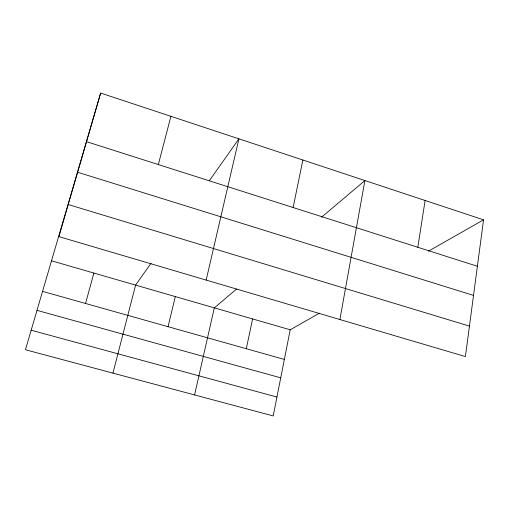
<?xml version="1.0" encoding="UTF-8"?>
<svg xmlns="http://www.w3.org/2000/svg" width="509" height="509" viewBox="0 0 509 509"><rect width="100%" height="100%" fill="white"/><g stroke="black" fill="none" stroke-linecap="round" stroke-linejoin="round"><path stroke-width="0.76" d="M483.55 219.831L465.404 356.567L58.923 236.634L100.661 93.064L483.55 219.831L428.444 251.172M417.819 247.279L425.11 200.482M339.891 319.537L364.908 180.549L321.491 217.254M319.461 313.162L290.206 329.794L273.212 415.936L25.45 349.753L100.661 93.064M293.12 207.526L302.874 160.011M246.299 348.716L252.61 318.927M194.591 394.933L214.314 307.862L236.507 289.099M206.17 280.077L238.918 138.836L209.301 180.765M168.04 326.689L175.319 296.588M112.941 373.122L135.591 285.104L151.103 263.147M158.344 164.56L170.909 116.326M85.544 303.472L93.872 273.047M31.138 330.201L276.941 397.039M36.915 310.344L280.733 377.831M42.444 291.339L284.359 359.43M51.339 260.754L290.206 329.794M68.257 204.535L469.444 326.11M77.642 172.252L473.523 295.417M86.53 141.667L477.385 266.271"/></g></svg>
